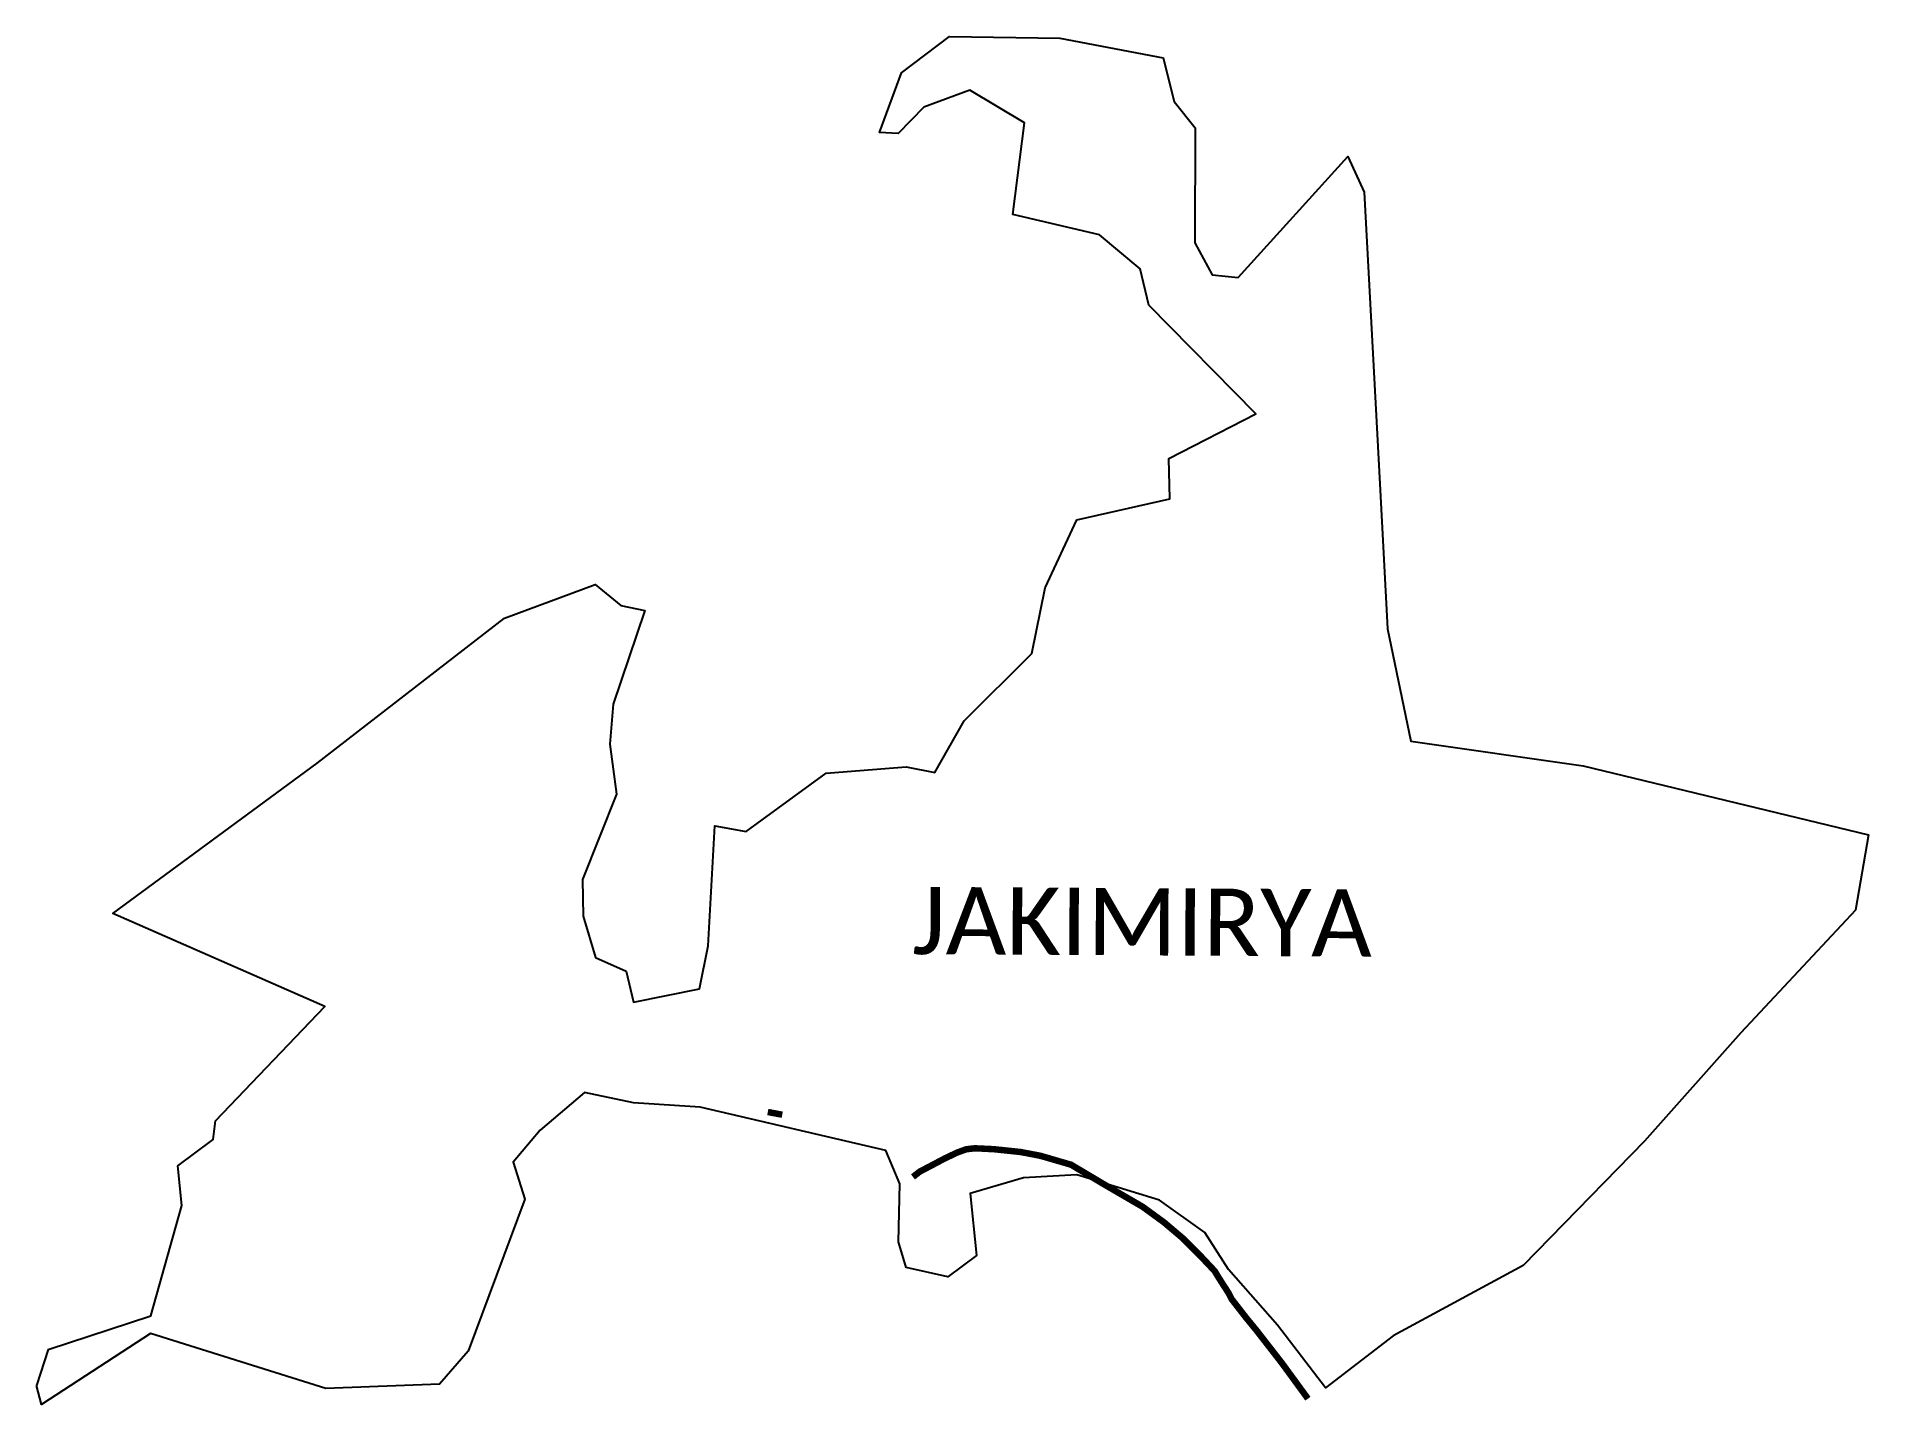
# Model space of a CAD drawing. Header units: metres. Extents: x 314786 to 317620, y 1882632 to 1884747.
import ezdxf

# ---------------------------------------------------------------- set-up
doc = ezdxf.new("R2010")
doc.units = ezdxf.units.M
for name, color, linetype in [('ARTIFICIALLY PROTECTED', 10, 'Continuous'), ('village', 3, 'Continuous'), ('VILLAGE NAME', 250, 'Continuous')]:
    doc.layers.add(name, color=color, linetype=linetype)
doc.styles.get("Standard").update_dxf_attribs({"font": 'calibri.ttf'})

msp = doc.modelspace()

# ---------------------------------------------------------------- linework, layer by layer
at = {"layer": 'ARTIFICIALLY PROTECTED', "const_width": 10, "flags": 128}
for points in [[(315917.4, 1883083.8), (315939.8, 1883079.6)], [(316142, 1882983.4), (316152.4, 1882991.5), (316191.3, 1883012), (316210.9, 1883021.3), (316224.6, 1883026.2), (316237.9, 1883027.7), (316267, 1883026.3), (316308.8, 1883021.9), (316339.2, 1883016.1), (316386.6, 1883002.3), (316438.1, 1882971.7), (316497.6, 1882937.1), (316530.4, 1882913.2), (316558.5, 1882889.4), (316585.8, 1882862.3), (316608.8, 1882837.9), (316615.6, 1882826.7), (316621.3, 1882817.8), (316630.3, 1882803.9), (316635.2, 1882794.3), (316657.9, 1882765.1), (316673.6, 1882746), (316713.3, 1882694.9), (316753.1, 1882640.4)]]:
    msp.add_lwpolyline(points, dxfattribs=at)
at = {"layer": 'village', "flags": 128}
msp.add_lwpolyline([(314804, 1882716.7), (314786.1, 1882660.6)], dxfattribs=at)
at = {"layer": 'village', "color": 3, "true_color": 0x00ff00}
for points in [[(314804, 1882716.7, 0), (314962.7, 1882768.8, 0), (315010.8, 1882939.4, 0), (315004.7, 1883000.3, 0), (315059.1, 1883041.3, 0), (315062.9, 1883069.9, 0), (315232.3, 1883246.8, 0), (314903.8, 1883390.8, 0), (315220.4, 1883623.5, 0), (315510.1, 1883847.4, 0), (315650.5, 1883899.7, 0), (315689.9, 1883867.4, 0), (315727, 1883859.7, 0), (315678.2, 1883714.4, 0), (315673, 1883652.7, 0), (315683.2, 1883575.3, 0), (315630.9, 1883443.4, 0), (315631.9, 1883386.7, 0), (315650.9, 1883322.8, 0), (315698.5, 1883301.7, 0), (315709.5, 1883253.5, 0), (315812, 1883274.1, 0), (315825.2, 1883340.9, 0), (315835.7, 1883526.2, 0), (315884.1, 1883517.8, 0), (316007.9, 1883608.1, 0), (316131.6, 1883617.8, 0), (316176, 1883608.7, 0), (316221.4, 1883689, 0), (316325.9, 1883793.1, 0), (316346.4, 1883894.4, 0), (316395.7, 1883999.5, 0), (316539.4, 1884032.4, 0), (316537.7, 1884094.5, 0), (316672.7, 1884163.6, 0), (316507.2, 1884331.8, 0), (316493.7, 1884387.9, 0), (316430.5, 1884440.7, 0), (316296.6, 1884472, 0), (316314.6, 1884613.6, 0), (316230, 1884664.1, 0), (316158.9, 1884637.9, 0), (316119, 1884597, 0), (316090.4, 1884599, 0), (316124.4, 1884691, 0), (316198.6, 1884747, 0), (316369.3, 1884744.8, 0), (316529.3, 1884714.4, 0), (316546.2, 1884646.9, 0), (316578.6, 1884606.2, 0), (316578.4, 1884428.3, 0), (316605.2, 1884378.5, 0), (316645.1, 1884374.7, 0), (316815, 1884561.7, 0), (316840.3, 1884506.6, 0), (316864.3, 1884055.4, 0), (316876.2, 1883830.9, 0), (316912.5, 1883657.5, 0), (317179.2, 1883619.4, 0), (317620.3, 1883512.6, 0), (317600.5, 1883396, 0), (317422.8, 1883206.4, 0), (317273.7, 1883038.5, 0), (317086, 1882846.3, 0), (316884.8, 1882737.6, 0), (316780.4, 1882657.2, 0), (316705.8, 1882754.1, 0), (316630.4, 1882840.2, 0), (316593.6, 1882897.3, 0), (316523.5, 1882947.6, 0), (316395.8, 1882986.4, 0), (316313, 1882982, 0), (316230.4, 1882957.8, 0), (316240.2, 1882861.9, 0), (316196.1, 1882829.1, 0), (316131.5, 1882843.1, 0), (316119.7, 1882883.2, 0), (316121.6, 1882972.8, 0)], [(316121.6, 1882972.8, 0), (316100.1, 1883024.2, 0), (315812.7, 1883091.3, 0), (315709.7, 1883097.9, 0), (315634, 1883113.8, 0), (315565.2, 1883055.8, 0), (315523.3, 1883006.2, 0), (315541.3, 1882949.1, 0), (315453.8, 1882714, 0), (315409.3, 1882662.8, 0), (315233.8, 1882656.3, 0), (314962.1, 1882741.3, 0), (314793.7, 1882631.6, 0), (314786.1, 1882660.6, 0)]]:
    msp.add_polyline3d(points, dxfattribs=at)

# ---------------------------------------------------------------- texts
at = {"layer": 'VILLAGE NAME', "insert": (316141.4, 1883432.1), "char_height": 104.042, "attachment_point": 1, "rotation": 359.6762}
msp.add_mtext_dynamic_manual_height_columns('{\\fCalibri|b0|i0|c0|p34;JAKIMIRYA}', width=1142.412, gutter_width=520.2, heights=[0], dxfattribs=at)

doc.saveas('drawing.dxf')
